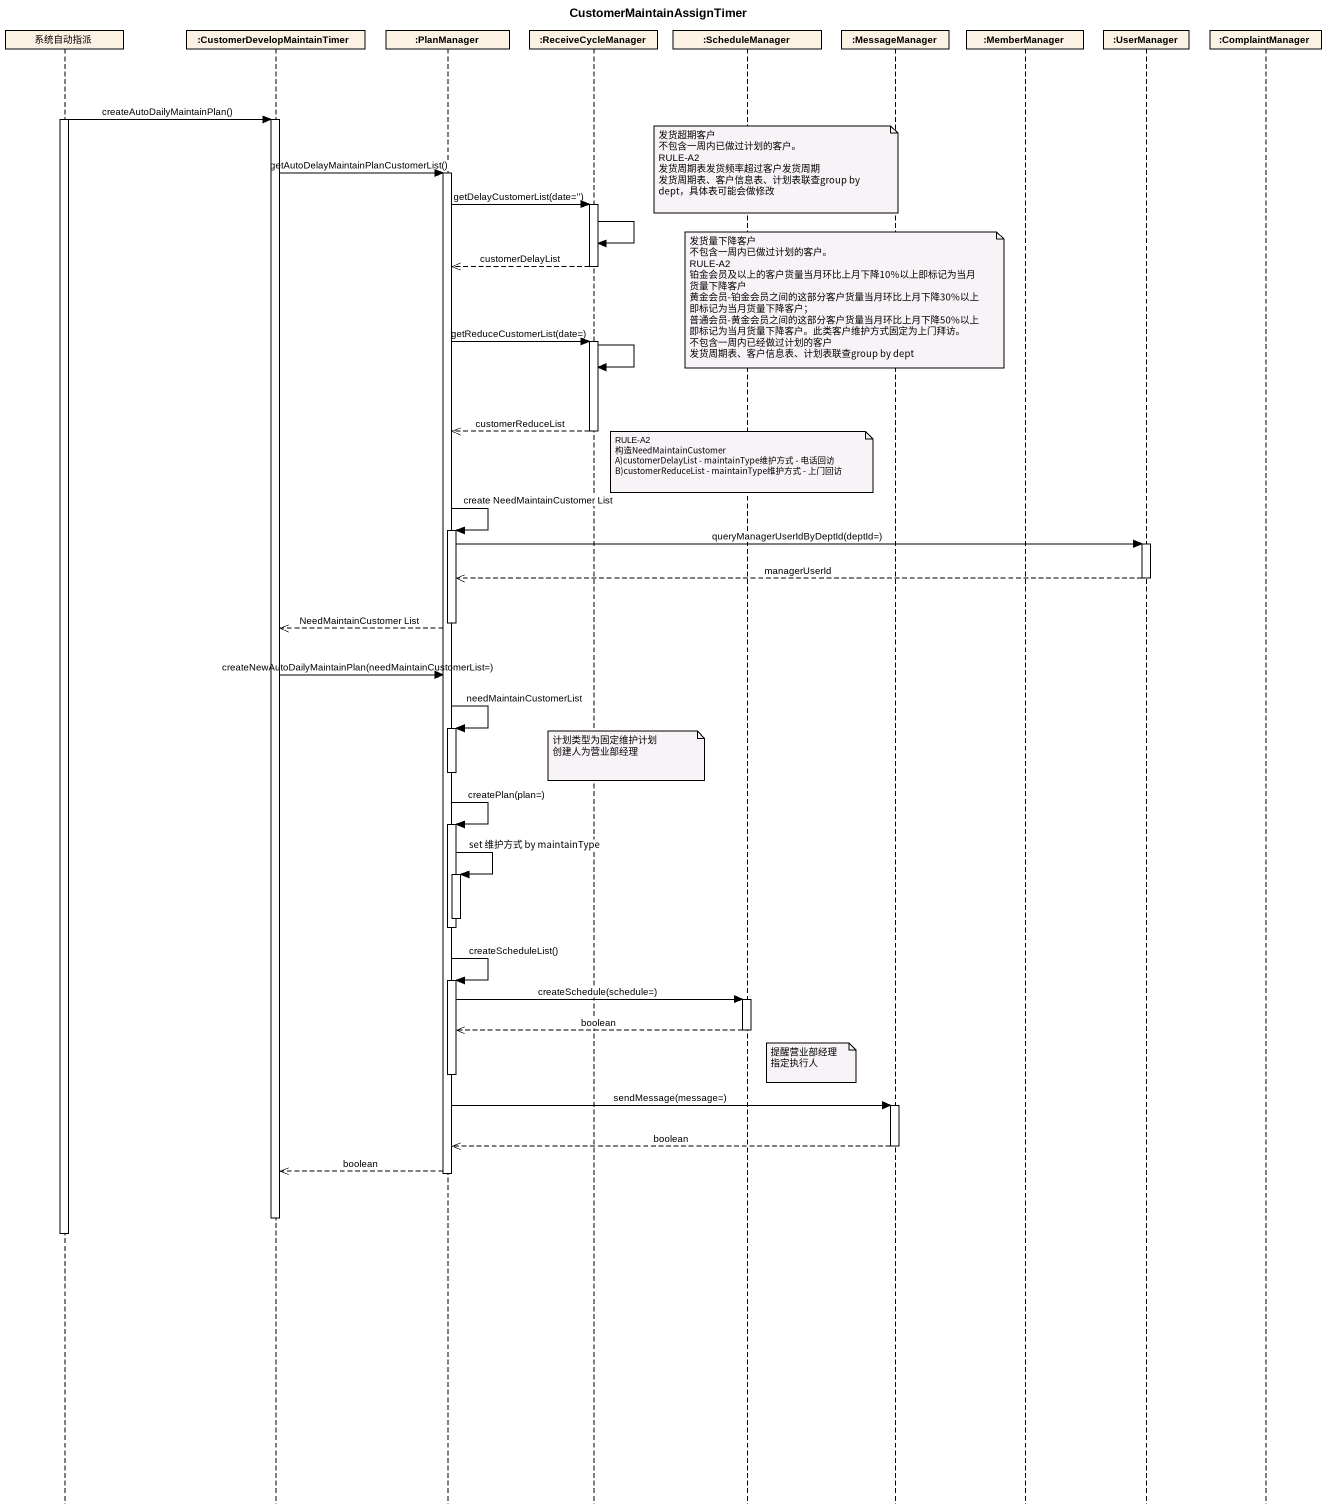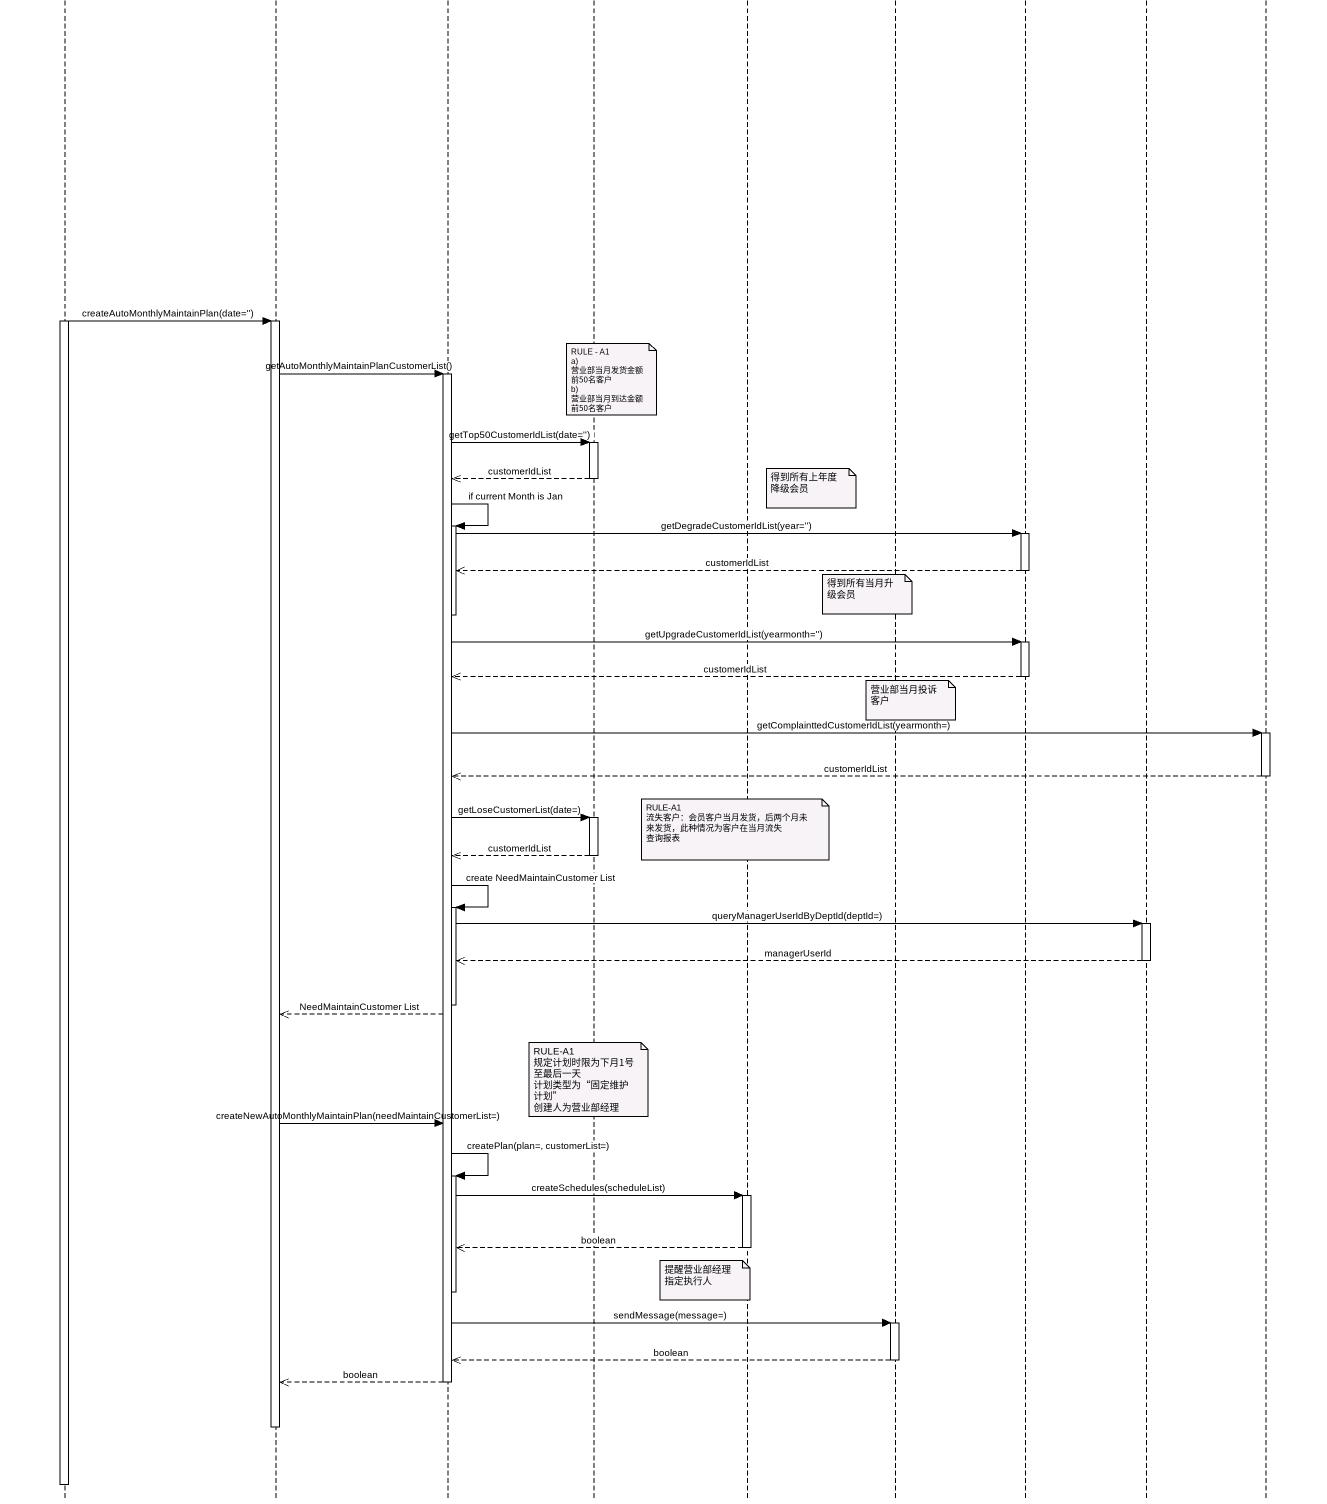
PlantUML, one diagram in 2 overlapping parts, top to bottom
@startuml
title CustomerMaintainAssignTimer
hide footbox
participant 系统自动指派
participant ":CustomerDevelopMaintainTimer" as CustomerDevelopMaintainTimer
participant ":PlanManager" as PlanManager
participant ":ReceiveCycleManager" as ReceiveCycleManager
participant ":ScheduleManager" as ScheduleManager
participant ":MessageManager" as MessageManager
participant ":MemberManager" as MemberManager
participant ":UserManager" as UserManager
participant ":ComplaintManager" as ComplaintManager

activate 系统自动指派
系统自动指派 -> CustomerDevelopMaintainTimer : createAutoDailyMaintainPlan()
activate CustomerDevelopMaintainTimer
note over ScheduleManager
  发货超期客户
  不包含一周内已做过计划的客户。
  RULE-A2
  发货周期表发货频率超过客户发货周期
  发货周期表、客户信息表、计划表联查group by dept，具体表可能会做修改
end note
CustomerDevelopMaintainTimer -> PlanManager : getAutoDelayMaintainPlanCustomerList()
activate PlanManager
PlanManager -> ReceiveCycleManager : getDelayCustomerList(date='')
activate ReceiveCycleManager
ReceiveCycleManager -> ReceiveCycleManager
ReceiveCycleManager -->> PlanManager : customerDelayList
deactivate ReceiveCycleManager
note over MessageManager
  发货量下降客户
  不包含一周内已做过计划的客户。
  RULE-A2
  铂金会员及以上的客户货量当月环比上月下降10%以上即标记为当月货量下降客户
  黄金会员-铂金会员之间的这部分客户货量当月环比上月下降30%以上即标记为当月货量下降客户；
  普通会员-黄金会员之间的这部分客户货量当月环比上月下降50%以上即标记为当月货量下降客户。此类客户维护方式固定为上门拜访。
  不包含一周内已经做过计划的客户
  发货周期表、客户信息表、计划表联查group by dept
end note
PlanManager -> ReceiveCycleManager : getReduceCustomerList(date=)
activate ReceiveCycleManager
ReceiveCycleManager -> ReceiveCycleManager
ReceiveCycleManager -->> PlanManager : customerReduceList
deactivate ReceiveCycleManager
note over ScheduleManager
  RULE-A2
  构造NeedMaintainCustomer
  A)customerDelayList - maintainType维护方式 - 电话回访
  B)customerReduceList - maintainType维护方式 - 上门回访
end note
PlanManager -> PlanManager : create NeedMaintainCustomer List
activate PlanManager
PlanManager -> UserManager : queryManagerUserIdByDeptId(deptId=)
activate UserManager
UserManager -->> PlanManager : managerUserId
deactivate UserManager
deactivate PlanManager
PlanManager -->> CustomerDevelopMaintainTimer : NeedMaintainCustomer List
CustomerDevelopMaintainTimer -> PlanManager : createNewAutoDailyMaintainPlan(needMaintainCustomerList=)
PlanManager -> PlanManager : needMaintainCustomerList
activate PlanManager
note over ReceiveCycleManager
  计划类型为固定维护计划
  创建人为营业部经理
end note
deactivate PlanManager
PlanManager -> PlanManager : createPlan(plan=)
activate PlanManager
PlanManager -> PlanManager : set 维护方式 by maintainType
activate PlanManager
deactivate PlanManager
deactivate PlanManager
PlanManager -> PlanManager : createScheduleList()
activate PlanManager
PlanManager -> ScheduleManager : createSchedule(schedule=)
activate ScheduleManager
ScheduleManager -->> PlanManager : boolean
deactivate ScheduleManager
note right of ScheduleManager : 提醒营业部经理指定执行人
deactivate PlanManager
PlanManager -> MessageManager : sendMessage(message=)
activate MessageManager
MessageManager -->> PlanManager : boolean
deactivate MessageManager
PlanManager -->> CustomerDevelopMaintainTimer : boolean
deactivate PlanManager
deactivate CustomerDevelopMaintainTimer
系统自动指派 -> CustomerDevelopMaintainTimer : createAutoMonthlyMaintainPlan(date='')
activate CustomerDevelopMaintainTimer
CustomerDevelopMaintainTimer -> PlanManager : getAutoMonthlyMaintainPlanCustomerList()
activate PlanManager
note over ReceiveCycleManager
  RULE - A1
  a) 营业部当月发货金额前50名客户
  b) 营业部当月到达金额前50名客户
end note
PlanManager -> ReceiveCycleManager : getTop50CustomerIdList(date='')
activate ReceiveCycleManager
ReceiveCycleManager -->> PlanManager : customerIdList
deactivate ReceiveCycleManager
note right of ScheduleManager : 得到所有上年度降级会员
PlanManager -> PlanManager : if current Month is Jan
activate PlanManager
PlanManager -> MemberManager : getDegradeCustomerIdList(year='')
activate MemberManager
MemberManager -->> PlanManager : customerIdList
deactivate MemberManager
note over MessageManager : 得到所有当月升级会员
deactivate PlanManager
PlanManager -> MemberManager : getUpgradeCustomerIdList(yearmonth='')
activate MemberManager
MemberManager -->> PlanManager : customerIdList
deactivate MemberManager
note over MessageManager : 营业部当月投诉客户
PlanManager -> ComplaintManager : getComplainttedCustomerIdList(yearmonth=)
activate ComplaintManager
ComplaintManager -->> PlanManager : customerIdList
deactivate ComplaintManager
PlanManager -> ReceiveCycleManager : getLoseCustomerList(date=)
activate ReceiveCycleManager
note over ScheduleManager
  RULE-A1
  流失客户：会员客户当月发货，后两个月未来发货，此种情况为客户在当月流失
  查询报表
end note
ReceiveCycleManager -->> PlanManager : customerIdList
deactivate ReceiveCycleManager
PlanManager -> PlanManager : create NeedMaintainCustomer List
activate PlanManager
PlanManager -> UserManager : queryManagerUserIdByDeptId(deptId=)
activate UserManager
UserManager -->> PlanManager : managerUserId
deactivate UserManager
deactivate PlanManager
PlanManager -->> CustomerDevelopMaintainTimer : NeedMaintainCustomer List
note over ReceiveCycleManager
  RULE-A1 规定计划时限为下月1号至最后一天
  计划类型为“固定维护计划”
  创建人为营业部经理
end note
CustomerDevelopMaintainTimer -> PlanManager : createNewAutoMonthlyMaintainPlan(needMaintainCustomerList=)
PlanManager -> PlanManager : createPlan(plan=, customerList=)
activate PlanManager
PlanManager -> ScheduleManager : createSchedules(scheduleList)
activate ScheduleManager
ScheduleManager -->> PlanManager : boolean
deactivate ScheduleManager
note over ScheduleManager : 提醒营业部经理指定执行人
deactivate PlanManager
PlanManager -> MessageManager : sendMessage(message=)
activate MessageManager
MessageManager -->> PlanManager : boolean
deactivate MessageManager
PlanManager -->> CustomerDevelopMaintainTimer : boolean
deactivate PlanManager
deactivate CustomerDevelopMaintainTimer
deactivate 系统自动指派
@enduml
